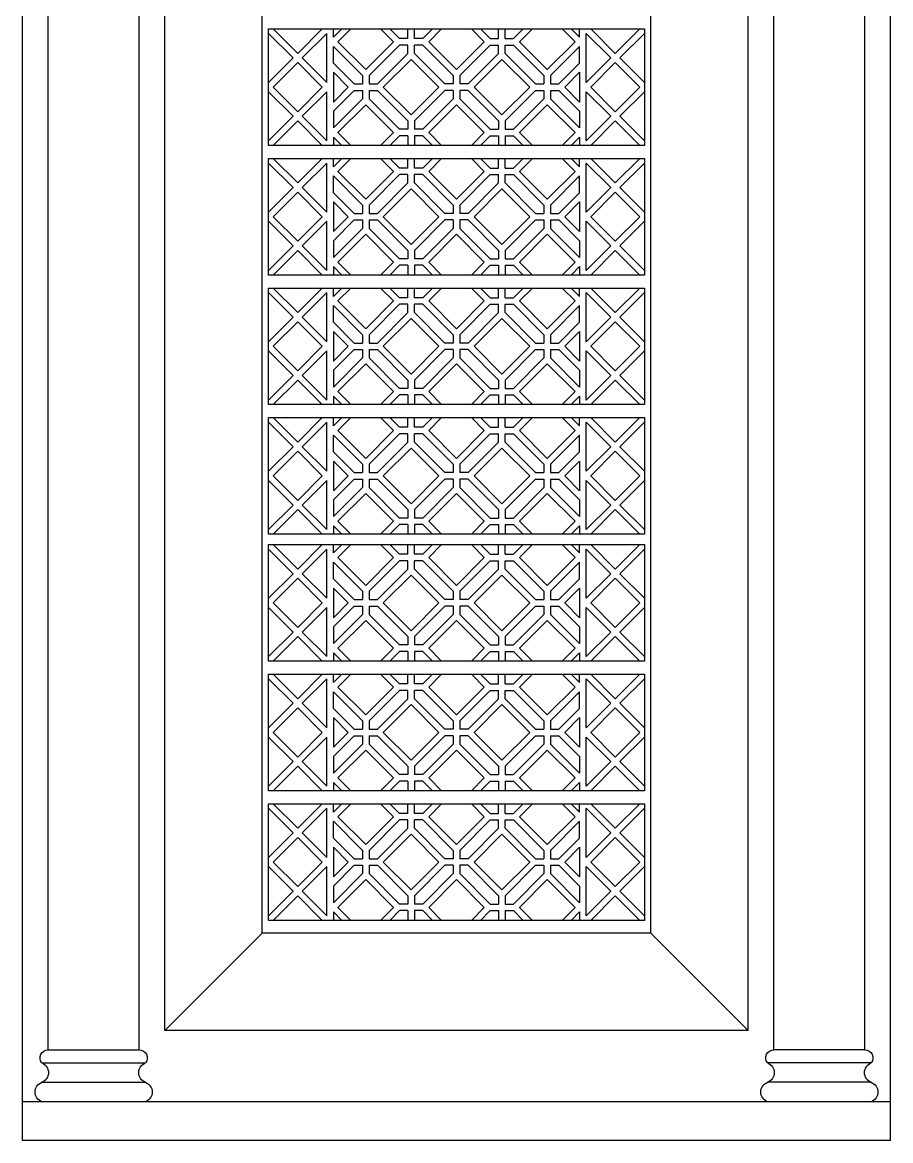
# Model space of a CAD drawing. Header units: metres. Extents: x 1755 to 3295, y 663 to 4048.
# Drawn here: x 1855 to 3195, y 663 to 2389 of the extents above; entities that cross this region are included whole.
import ezdxf

# ---------------------------------------------------------------- set-up
doc = ezdxf.new("R2010")
doc.units = ezdxf.units.M
for name, color, linetype in [('3', 3, 'Continuous'), ('4', 4, 'Continuous'), ('7', 7, 'Continuous')]:
    doc.layers.add(name, color=color, linetype=linetype)

# ---------------------------------------------------------------- blocks, each defined once
blk = doc.blocks.new('窗-012')
at = {"layer": '3'}
for p, q in [((380, 1708.94), (417.93, 1671.01)), ((387.07, 1716.01), (425, 1678.08)), ((462.93, 1716.01), (425, 1678.08)), ((470, 1708.94), (432.07, 1671.01)), ((470, 1633.08), (470, 1708.94)), ((492.93, 1716.01), (480, 1703.08)), ((480, 1703.08), (480, 1716.01)), ((507.07, 1716.01), (487.07, 1696.01)), ((572.93, 1696.01), (552.93, 1716.01)), ((582.07, 1701.01), (567.07, 1716.01)), ((595, 1701.01), (595, 1716.01)), ((605, 1701.01), (605, 1716.01)), ((617.93, 1701.01), (632.93, 1716.01)), ((627.07, 1696.01), (647.07, 1716.01)), ((692.93, 1716.01), (712.93, 1696.01)), ((707.07, 1716.01), (722.07, 1701.01)), ((735, 1701.01), (735, 1716.01)), ((745, 1701.01), (745, 1716.01)), ((772.93, 1716.01), (757.93, 1701.01)), ((787.07, 1716.01), (767.07, 1696.01)), ((852.93, 1696.01), (832.93, 1716.01)), ((860, 1703.08), (847.07, 1716.01)), ((860, 1703.08), (860, 1716.01)), ((870, 1708.94), (907.93, 1671.01)), ((870, 1633.08), (870, 1708.94)), ((877.07, 1716.01), (915, 1678.08)), ((952.93, 1716.01), (915, 1678.08)), ((960, 1708.94), (922.07, 1671.01)), ((487.07, 1696.01), (530, 1653.08)), ((530, 1653.08), (572.93, 1696.01)), ((595, 1701.01), (582.07, 1701.01)), ((595, 1701.01), (582.07, 1701.01)), ((617.93, 1701.01), (605, 1701.01)), ((617.93, 1701.01), (605, 1701.01)), ((670, 1653.08), (627.07, 1696.01)), ((712.93, 1696.01), (670, 1653.08)), ((722.07, 1701.01), (735, 1701.01)), ((722.07, 1701.01), (735, 1701.01)), ((745, 1701.01), (757.93, 1701.01)), ((745, 1701.01), (757.93, 1701.01)), ((767.07, 1696.01), (810, 1653.08)), ((810, 1653.08), (852.93, 1696.01)), ((480, 1688.94), (525, 1643.94)), ((480, 1663.08), (480, 1688.94)), ((535, 1643.94), (582.07, 1691.01)), ((547.93, 1631.01), (595, 1678.08)), ((595, 1691.01), (582.07, 1691.01)), ((595, 1678.08), (595, 1691.01)), ((605, 1678.08), (605, 1691.01)), ((617.93, 1691.01), (605, 1691.01)), ((652.07, 1631.01), (605, 1678.08)), ((665, 1643.94), (617.93, 1691.01)), ((722.07, 1691.01), (675, 1643.94)), ((735, 1678.08), (687.93, 1631.01)), ((722.07, 1691.01), (735, 1691.01)), ((735, 1678.08), (735, 1691.01)), ((745, 1678.08), (745, 1691.01)), ((745, 1691.01), (757.93, 1691.01)), ((745, 1678.08), (792.07, 1631.01)), ((757.93, 1691.01), (805, 1643.94)), ((815, 1643.94), (860, 1688.94)), ((860, 1663.08), (860, 1688.94)), ((417.93, 1671.01), (380, 1633.08)), ((425, 1663.94), (387.07, 1626.01)), ((425, 1663.94), (462.93, 1626.01)), ((432.07, 1671.01), (470, 1633.08)), ((480, 1663.08), (512.07, 1631.01)), ((557.07, 1626.01), (600, 1668.94)), ((642.93, 1626.01), (600, 1668.94)), ((740, 1668.94), (697.07, 1626.01)), ((740, 1668.94), (782.93, 1626.01)), ((860, 1663.08), (827.93, 1631.01)), ((907.93, 1671.01), (870, 1633.08)), ((915, 1663.94), (877.07, 1626.01)), ((915, 1663.94), (952.93, 1626.01)), ((922.07, 1671.01), (960, 1633.08)), ((480, 1648.94), (502.93, 1626.01)), ((480, 1648.94), (480, 1603.08)), ((525, 1643.94), (525, 1631.01)), ((535, 1643.94), (535, 1631.01)), ((665, 1643.94), (665, 1631.01)), ((675, 1643.94), (675, 1631.01)), ((805, 1643.94), (805, 1631.01)), ((815, 1643.94), (815, 1631.01)), ((860, 1648.94), (837.07, 1626.01)), ((860, 1648.94), (860, 1603.08)), ((425, 1588.08), (387.07, 1626.01)), ((425, 1588.08), (462.93, 1626.01)), ((480, 1603.08), (502.93, 1626.01)), ((525, 1631.01), (512.07, 1631.01)), ((547.93, 1631.01), (535, 1631.01)), ((557.07, 1626.01), (600, 1583.08)), ((642.93, 1626.01), (600, 1583.08)), ((652.07, 1631.01), (665, 1631.01)), ((675, 1631.01), (687.93, 1631.01)), ((740, 1583.08), (697.07, 1626.01)), ((740, 1583.08), (782.93, 1626.01)), ((805, 1631.01), (792.07, 1631.01)), ((827.93, 1631.01), (815, 1631.01)), ((860, 1603.08), (837.07, 1626.01)), ((915, 1588.08), (877.07, 1626.01)), ((915, 1588.08), (952.93, 1626.01)), ((417.93, 1581.01), (380, 1618.94)), ((432.07, 1581.01), (470, 1618.94)), ((470, 1543.08), (470, 1618.94)), ((480, 1588.94), (512.07, 1621.01)), ((480, 1563.08), (525, 1608.08)), ((525, 1621.01), (512.07, 1621.01)), ((525, 1621.01), (525, 1608.08)), ((535, 1621.01), (535, 1608.08)), ((547.93, 1621.01), (535, 1621.01)), ((535, 1608.08), (582.07, 1561.01)), ((547.93, 1621.01), (595, 1573.94)), ((652.07, 1621.01), (605, 1573.94)), ((665, 1608.08), (617.93, 1561.01)), ((652.07, 1621.01), (665, 1621.01)), ((652.07, 1621.01), (665, 1621.01)), ((665, 1621.01), (665, 1608.08)), ((675, 1621.01), (687.93, 1621.01)), ((675, 1621.01), (687.93, 1621.01)), ((675, 1621.01), (675, 1608.08)), ((722.07, 1561.01), (675, 1608.08)), ((735, 1573.94), (687.93, 1621.01)), ((745, 1573.94), (792.07, 1621.01)), ((757.93, 1561.01), (805, 1608.08)), ((805, 1621.01), (792.07, 1621.01)), ((805, 1621.01), (805, 1608.08)), ((815, 1621.01), (815, 1608.08)), ((827.93, 1621.01), (815, 1621.01)), ((815, 1608.08), (860, 1563.08)), ((860, 1588.94), (827.93, 1621.01)), ((907.93, 1581.01), (870, 1618.94)), ((870, 1543.08), (870, 1618.94)), ((922.07, 1581.01), (960, 1618.94)), ((480, 1588.94), (480, 1563.08)), ((487.07, 1556.01), (530, 1598.94)), ((530, 1598.94), (572.93, 1556.01)), ((670, 1598.94), (627.07, 1556.01)), ((712.93, 1556.01), (670, 1598.94)), ((767.07, 1556.01), (810, 1598.94)), ((810, 1598.94), (852.93, 1556.01)), ((860, 1588.94), (860, 1563.08)), ((380, 1543.08), (417.93, 1581.01)), ((387.07, 1536.01), (425, 1573.94)), ((462.93, 1536.01), (425, 1573.94)), ((470, 1543.08), (432.07, 1581.01)), ((595, 1573.94), (595, 1561.01)), ((605, 1573.94), (605, 1561.01)), ((735, 1573.94), (735, 1561.01)), ((745, 1573.94), (745, 1561.01)), ((870, 1543.08), (907.93, 1581.01)), ((877.07, 1536.01), (915, 1573.94)), ((952.93, 1536.01), (915, 1573.94)), ((960, 1543.08), (922.07, 1581.01)), ((507.07, 1536.01), (487.07, 1556.01)), ((572.93, 1556.01), (552.93, 1536.01)), ((595, 1561.01), (582.07, 1561.01)), ((617.93, 1561.01), (605, 1561.01)), ((627.07, 1556.01), (647.07, 1536.01)), ((692.93, 1536.01), (712.93, 1556.01)), ((722.07, 1561.01), (735, 1561.01)), ((745, 1561.01), (757.93, 1561.01)), ((787.07, 1536.01), (767.07, 1556.01)), ((852.93, 1556.01), (832.93, 1536.01)), ((492.93, 1536.01), (480, 1548.94)), ((480, 1548.94), (480, 1536.01)), ((582.07, 1551.01), (567.07, 1536.01)), ((595, 1551.01), (582.07, 1551.01)), ((595, 1551.01), (595, 1536.01)), ((605, 1551.01), (605, 1536.01)), ((617.93, 1551.01), (605, 1551.01)), ((617.93, 1551.01), (632.93, 1536.01)), ((707.07, 1536.01), (722.07, 1551.01)), ((722.07, 1551.01), (735, 1551.01)), ((735, 1551.01), (735, 1536.01)), ((745, 1551.01), (757.93, 1551.01)), ((745, 1551.01), (745, 1536.01)), ((772.93, 1536.01), (757.93, 1551.01)), ((860, 1548.94), (847.07, 1536.01)), ((860, 1548.94), (860, 1536.01)), ((380, 1508.94), (417.93, 1471.01)), ((387.07, 1516.01), (425, 1478.08)), ((462.93, 1516.01), (425, 1478.08)), ((470, 1508.94), (432.07, 1471.01)), ((470, 1433.08), (470, 1508.94)), ((492.93, 1516.01), (480, 1503.08)), ((480, 1503.08), (480, 1516.01)), ((507.07, 1516.01), (487.07, 1496.01)), ((572.93, 1496.01), (552.93, 1516.01)), ((582.07, 1501.01), (567.07, 1516.01)), ((595, 1501.01), (595, 1516.01)), ((605, 1501.01), (605, 1516.01)), ((617.93, 1501.01), (632.93, 1516.01)), ((627.07, 1496.01), (647.07, 1516.01)), ((692.93, 1516.01), (712.93, 1496.01)), ((707.07, 1516.01), (722.07, 1501.01)), ((735, 1501.01), (735, 1516.01)), ((745, 1501.01), (745, 1516.01)), ((772.93, 1516.01), (757.93, 1501.01)), ((787.07, 1516.01), (767.07, 1496.01)), ((852.93, 1496.01), (832.93, 1516.01)), ((860, 1503.08), (847.07, 1516.01)), ((860, 1503.08), (860, 1516.01)), ((870, 1508.94), (907.93, 1471.01)), ((870, 1433.08), (870, 1508.94)), ((877.07, 1516.01), (915, 1478.08)), ((952.93, 1516.01), (915, 1478.08)), ((960, 1508.94), (922.07, 1471.01)), ((480, 1488.94), (525, 1443.94)), ((480, 1463.08), (480, 1488.94)), ((487.07, 1496.01), (530, 1453.08)), ((530, 1453.08), (572.93, 1496.01)), ((535, 1443.94), (582.07, 1491.01)), ((595, 1501.01), (582.07, 1501.01)), ((595, 1501.01), (582.07, 1501.01)), ((595, 1491.01), (582.07, 1491.01)), ((595, 1478.08), (595, 1491.01)), ((617.93, 1501.01), (605, 1501.01)), ((617.93, 1501.01), (605, 1501.01)), ((605, 1478.08), (605, 1491.01)), ((617.93, 1491.01), (605, 1491.01)), ((665, 1443.94), (617.93, 1491.01)), ((670, 1453.08), (627.07, 1496.01)), ((712.93, 1496.01), (670, 1453.08)), ((722.07, 1491.01), (675, 1443.94)), ((722.07, 1501.01), (735, 1501.01)), ((722.07, 1501.01), (735, 1501.01)), ((722.07, 1491.01), (735, 1491.01)), ((735, 1478.08), (735, 1491.01)), ((745, 1501.01), (757.93, 1501.01)), ((745, 1501.01), (757.93, 1501.01)), ((745, 1478.08), (745, 1491.01)), ((745, 1491.01), (757.93, 1491.01)), ((757.93, 1491.01), (805, 1443.94)), ((767.07, 1496.01), (810, 1453.08)), ((810, 1453.08), (852.93, 1496.01)), ((815, 1443.94), (860, 1488.94)), ((860, 1463.08), (860, 1488.94)), ((417.93, 1471.01), (380, 1433.08)), ((432.07, 1471.01), (470, 1433.08)), ((547.93, 1431.01), (595, 1478.08)), ((557.07, 1426.01), (600, 1468.94)), ((642.93, 1426.01), (600, 1468.94)), ((652.07, 1431.01), (605, 1478.08)), ((735, 1478.08), (687.93, 1431.01)), ((740, 1468.94), (697.07, 1426.01)), ((740, 1468.94), (782.93, 1426.01)), ((745, 1478.08), (792.07, 1431.01)), ((907.93, 1471.01), (870, 1433.08)), ((922.07, 1471.01), (960, 1433.08)), ((425, 1463.94), (387.07, 1426.01)), ((425, 1463.94), (462.93, 1426.01)), ((480, 1463.08), (512.07, 1431.01)), ((860, 1463.08), (827.93, 1431.01)), ((915, 1463.94), (877.07, 1426.01)), ((915, 1463.94), (952.93, 1426.01)), ((480, 1448.94), (480, 1403.08)), ((480, 1448.94), (502.93, 1426.01)), ((525, 1443.94), (525, 1431.01)), ((535, 1443.94), (535, 1431.01)), ((665, 1443.94), (665, 1431.01)), ((675, 1443.94), (675, 1431.01)), ((805, 1443.94), (805, 1431.01)), ((815, 1443.94), (815, 1431.01)), ((860, 1448.94), (837.07, 1426.01)), ((860, 1448.94), (860, 1403.08)), ((417.93, 1381.01), (380, 1418.94)), ((425, 1388.08), (387.07, 1426.01)), ((425, 1388.08), (462.93, 1426.01)), ((432.07, 1381.01), (470, 1418.94)), ((470, 1343.08), (470, 1418.94)), ((480, 1403.08), (502.93, 1426.01)), ((480, 1388.94), (512.07, 1421.01)), ((525, 1431.01), (512.07, 1431.01)), ((525, 1421.01), (512.07, 1421.01)), ((525, 1421.01), (525, 1408.08)), ((547.93, 1431.01), (535, 1431.01)), ((535, 1421.01), (535, 1408.08)), ((547.93, 1421.01), (535, 1421.01)), ((547.93, 1421.01), (595, 1373.94)), ((557.07, 1426.01), (600, 1383.08)), ((642.93, 1426.01), (600, 1383.08)), ((652.07, 1421.01), (605, 1373.94)), ((652.07, 1431.01), (665, 1431.01)), ((652.07, 1421.01), (665, 1421.01)), ((652.07, 1421.01), (665, 1421.01)), ((665, 1421.01), (665, 1408.08)), ((675, 1431.01), (687.93, 1431.01)), ((675, 1421.01), (675, 1408.08)), ((675, 1421.01), (687.93, 1421.01)), ((675, 1421.01), (687.93, 1421.01)), ((735, 1373.94), (687.93, 1421.01)), ((740, 1383.08), (697.07, 1426.01)), ((740, 1383.08), (782.93, 1426.01)), ((745, 1373.94), (792.07, 1421.01)), ((805, 1431.01), (792.07, 1431.01)), ((805, 1421.01), (792.07, 1421.01)), ((805, 1421.01), (805, 1408.08)), ((827.93, 1431.01), (815, 1431.01)), ((815, 1421.01), (815, 1408.08)), ((827.93, 1421.01), (815, 1421.01)), ((860, 1388.94), (827.93, 1421.01)), ((860, 1403.08), (837.07, 1426.01)), ((907.93, 1381.01), (870, 1418.94)), ((870, 1343.08), (870, 1418.94)), ((915, 1388.08), (877.07, 1426.01)), ((915, 1388.08), (952.93, 1426.01)), ((922.07, 1381.01), (960, 1418.94)), ((480, 1363.08), (525, 1408.08)), ((487.07, 1356.01), (530, 1398.94)), ((530, 1398.94), (572.93, 1356.01)), ((535, 1408.08), (582.07, 1361.01)), ((665, 1408.08), (617.93, 1361.01)), ((670, 1398.94), (627.07, 1356.01)), ((712.93, 1356.01), (670, 1398.94)), ((722.07, 1361.01), (675, 1408.08)), ((757.93, 1361.01), (805, 1408.08)), ((767.07, 1356.01), (810, 1398.94)), ((810, 1398.94), (852.93, 1356.01)), ((815, 1408.08), (860, 1363.08)), ((380, 1343.08), (417.93, 1381.01)), ((470, 1343.08), (432.07, 1381.01)), ((480, 1388.94), (480, 1363.08)), ((860, 1388.94), (860, 1363.08)), ((870, 1343.08), (907.93, 1381.01)), ((960, 1343.08), (922.07, 1381.01)), ((387.07, 1336.01), (425, 1373.94)), ((462.93, 1336.01), (425, 1373.94)), ((595, 1373.94), (595, 1361.01)), ((605, 1373.94), (605, 1361.01)), ((735, 1373.94), (735, 1361.01)), ((745, 1373.94), (745, 1361.01)), ((877.07, 1336.01), (915, 1373.94)), ((952.93, 1336.01), (915, 1373.94)), ((492.93, 1336.01), (480, 1348.94)), ((480, 1348.94), (480, 1336.01)), ((507.07, 1336.01), (487.07, 1356.01)), ((572.93, 1356.01), (552.93, 1336.01)), ((582.07, 1351.01), (567.07, 1336.01)), ((595, 1361.01), (582.07, 1361.01)), ((595, 1351.01), (582.07, 1351.01)), ((595, 1351.01), (595, 1336.01)), ((617.93, 1361.01), (605, 1361.01)), ((605, 1351.01), (605, 1336.01)), ((617.93, 1351.01), (605, 1351.01)), ((617.93, 1351.01), (632.93, 1336.01)), ((627.07, 1356.01), (647.07, 1336.01)), ((692.93, 1336.01), (712.93, 1356.01)), ((707.07, 1336.01), (722.07, 1351.01)), ((722.07, 1361.01), (735, 1361.01)), ((722.07, 1351.01), (735, 1351.01)), ((735, 1351.01), (735, 1336.01)), ((745, 1361.01), (757.93, 1361.01)), ((745, 1351.01), (757.93, 1351.01)), ((745, 1351.01), (745, 1336.01)), ((772.93, 1336.01), (757.93, 1351.01)), ((787.07, 1336.01), (767.07, 1356.01)), ((852.93, 1356.01), (832.93, 1336.01)), ((860, 1348.94), (847.07, 1336.01)), ((860, 1348.94), (860, 1336.01)), ((387.07, 1316.01), (425, 1278.08)), ((462.93, 1316.01), (425, 1278.08)), ((492.93, 1316.01), (480, 1303.08)), ((480, 1303.08), (480, 1316.01)), ((507.07, 1316.01), (487.07, 1296.01)), ((572.93, 1296.01), (552.93, 1316.01)), ((582.07, 1301.01), (567.07, 1316.01)), ((595, 1301.01), (595, 1316.01)), ((605, 1301.01), (605, 1316.01)), ((617.93, 1301.01), (632.93, 1316.01)), ((627.07, 1296.01), (647.07, 1316.01)), ((692.93, 1316.01), (712.93, 1296.01)), ((707.07, 1316.01), (722.07, 1301.01)), ((735, 1301.01), (735, 1316.01)), ((745, 1301.01), (745, 1316.01)), ((772.93, 1316.01), (757.93, 1301.01)), ((787.07, 1316.01), (767.07, 1296.01)), ((852.93, 1296.01), (832.93, 1316.01)), ((860, 1303.08), (847.07, 1316.01)), ((860, 1303.08), (860, 1316.01)), ((877.07, 1316.01), (915, 1278.08)), ((952.93, 1316.01), (915, 1278.08)), ((380, 1308.94), (417.93, 1271.01)), ((470, 1308.94), (432.07, 1271.01)), ((470, 1233.08), (470, 1308.94)), ((487.07, 1296.01), (530, 1253.08)), ((530, 1253.08), (572.93, 1296.01)), ((595, 1301.01), (582.07, 1301.01)), ((595, 1301.01), (582.07, 1301.01)), ((617.93, 1301.01), (605, 1301.01)), ((617.93, 1301.01), (605, 1301.01)), ((670, 1253.08), (627.07, 1296.01)), ((712.93, 1296.01), (670, 1253.08)), ((722.07, 1301.01), (735, 1301.01)), ((722.07, 1301.01), (735, 1301.01)), ((745, 1301.01), (757.93, 1301.01)), ((745, 1301.01), (757.93, 1301.01)), ((767.07, 1296.01), (810, 1253.08)), ((810, 1253.08), (852.93, 1296.01)), ((870, 1233.08), (870, 1308.94)), ((870, 1308.94), (907.93, 1271.01)), ((960, 1308.94), (922.07, 1271.01)), ((480, 1288.94), (525, 1243.94)), ((480, 1263.08), (480, 1288.94)), ((535, 1243.94), (582.07, 1291.01)), ((547.93, 1231.01), (595, 1278.08)), ((595, 1291.01), (582.07, 1291.01)), ((595, 1278.08), (595, 1291.01)), ((605, 1278.08), (605, 1291.01)), ((617.93, 1291.01), (605, 1291.01)), ((652.07, 1231.01), (605, 1278.08)), ((665, 1243.94), (617.93, 1291.01)), ((722.07, 1291.01), (675, 1243.94)), ((735, 1278.08), (687.93, 1231.01)), ((722.07, 1291.01), (735, 1291.01)), ((735, 1278.08), (735, 1291.01)), ((745, 1278.08), (745, 1291.01)), ((745, 1291.01), (757.93, 1291.01)), ((745, 1278.08), (792.07, 1231.01)), ((757.93, 1291.01), (805, 1243.94)), ((815, 1243.94), (860, 1288.94)), ((860, 1263.08), (860, 1288.94)), ((417.93, 1271.01), (380, 1233.08)), ((425, 1263.94), (387.07, 1226.01)), ((425, 1263.94), (462.93, 1226.01)), ((432.07, 1271.01), (470, 1233.08)), ((480, 1263.08), (512.07, 1231.01)), ((557.07, 1226.01), (600, 1268.94)), ((642.93, 1226.01), (600, 1268.94)), ((740, 1268.94), (697.07, 1226.01)), ((740, 1268.94), (782.93, 1226.01)), ((860, 1263.08), (827.93, 1231.01)), ((907.93, 1271.01), (870, 1233.08)), ((915, 1263.94), (877.07, 1226.01)), ((915, 1263.94), (952.93, 1226.01)), ((922.07, 1271.01), (960, 1233.08)), ((480, 1248.94), (502.93, 1226.01)), ((480, 1248.94), (480, 1203.08)), ((525, 1243.94), (525, 1231.01)), ((535, 1243.94), (535, 1231.01)), ((665, 1243.94), (665, 1231.01)), ((675, 1243.94), (675, 1231.01)), ((805, 1243.94), (805, 1231.01)), ((815, 1243.94), (815, 1231.01)), ((860, 1248.94), (837.07, 1226.01)), ((860, 1248.94), (860, 1203.08)), ((425, 1188.08), (387.07, 1226.01)), ((425, 1188.08), (462.93, 1226.01)), ((480, 1203.08), (502.93, 1226.01)), ((525, 1231.01), (512.07, 1231.01)), ((547.93, 1231.01), (535, 1231.01)), ((557.07, 1226.01), (600, 1183.08)), ((642.93, 1226.01), (600, 1183.08)), ((652.07, 1231.01), (665, 1231.01)), ((675, 1231.01), (687.93, 1231.01)), ((740, 1183.08), (697.07, 1226.01)), ((740, 1183.08), (782.93, 1226.01)), ((805, 1231.01), (792.07, 1231.01)), ((827.93, 1231.01), (815, 1231.01)), ((860, 1203.08), (837.07, 1226.01)), ((915, 1188.08), (877.07, 1226.01)), ((915, 1188.08), (952.93, 1226.01)), ((417.93, 1181.01), (380, 1218.94)), ((432.07, 1181.01), (470, 1218.94)), ((470, 1143.08), (470, 1218.94)), ((480, 1188.94), (512.07, 1221.01)), ((525, 1221.01), (512.07, 1221.01)), ((525, 1221.01), (525, 1208.08)), ((535, 1221.01), (535, 1208.08)), ((547.93, 1221.01), (535, 1221.01)), ((547.93, 1221.01), (595, 1173.94)), ((652.07, 1221.01), (605, 1173.94)), ((652.07, 1221.01), (665, 1221.01)), ((652.07, 1221.01), (665, 1221.01)), ((665, 1221.01), (665, 1208.08)), ((675, 1221.01), (687.93, 1221.01)), ((675, 1221.01), (687.93, 1221.01)), ((675, 1221.01), (675, 1208.08)), ((735, 1173.94), (687.93, 1221.01)), ((745, 1173.94), (792.07, 1221.01)), ((805, 1221.01), (792.07, 1221.01)), ((805, 1221.01), (805, 1208.08)), ((815, 1221.01), (815, 1208.08)), ((827.93, 1221.01), (815, 1221.01)), ((860, 1188.94), (827.93, 1221.01)), ((907.93, 1181.01), (870, 1218.94)), ((870, 1143.08), (870, 1218.94)), ((922.07, 1181.01), (960, 1218.94)), ((480, 1163.08), (525, 1208.08)), ((487.07, 1156.01), (530, 1198.94)), ((530, 1198.94), (572.93, 1156.01)), ((535, 1208.08), (582.07, 1161.01)), ((665, 1208.08), (617.93, 1161.01)), ((670, 1198.94), (627.07, 1156.01)), ((712.93, 1156.01), (670, 1198.94)), ((722.07, 1161.01), (675, 1208.08)), ((757.93, 1161.01), (805, 1208.08)), ((767.07, 1156.01), (810, 1198.94)), ((810, 1198.94), (852.93, 1156.01)), ((815, 1208.08), (860, 1163.08)), ((380, 1143.08), (417.93, 1181.01)), ((387.07, 1136.01), (425, 1173.94)), ((462.93, 1136.01), (425, 1173.94)), ((470, 1143.08), (432.07, 1181.01)), ((480, 1188.94), (480, 1163.08)), ((595, 1173.94), (595, 1161.01)), ((605, 1173.94), (605, 1161.01)), ((735, 1173.94), (735, 1161.01)), ((745, 1173.94), (745, 1161.01)), ((860, 1188.94), (860, 1163.08)), ((870, 1143.08), (907.93, 1181.01)), ((877.07, 1136.01), (915, 1173.94)), ((952.93, 1136.01), (915, 1173.94)), ((960, 1143.08), (922.07, 1181.01)), ((595, 1161.01), (582.07, 1161.01)), ((617.93, 1161.01), (605, 1161.01)), ((722.07, 1161.01), (735, 1161.01)), ((745, 1161.01), (757.93, 1161.01)), ((492.93, 1136.01), (480, 1148.94)), ((480, 1148.94), (480, 1136.01)), ((507.07, 1136.01), (487.07, 1156.01)), ((572.93, 1156.01), (552.93, 1136.01)), ((582.07, 1151.01), (567.07, 1136.01)), ((595, 1151.01), (582.07, 1151.01)), ((595, 1151.01), (595, 1136.01)), ((605, 1151.01), (605, 1136.01)), ((617.93, 1151.01), (605, 1151.01)), ((617.93, 1151.01), (632.93, 1136.01)), ((627.07, 1156.01), (647.07, 1136.01)), ((692.93, 1136.01), (712.93, 1156.01)), ((707.07, 1136.01), (722.07, 1151.01)), ((722.07, 1151.01), (735, 1151.01)), ((735, 1151.01), (735, 1136.01)), ((745, 1151.01), (757.93, 1151.01)), ((745, 1151.01), (745, 1136.01)), ((772.93, 1136.01), (757.93, 1151.01)), ((787.07, 1136.01), (767.07, 1156.01)), ((852.93, 1156.01), (832.93, 1136.01)), ((860, 1148.94), (847.07, 1136.01)), ((860, 1148.94), (860, 1136.01)), ((380, 1108.94), (417.93, 1071.01)), ((387.07, 1116.01), (425, 1078.08)), ((462.93, 1116.01), (425, 1078.08)), ((470, 1108.94), (432.07, 1071.01)), ((470, 1033.08), (470, 1108.94)), ((492.93, 1116.01), (480, 1103.08)), ((480, 1103.08), (480, 1116.01)), ((507.07, 1116.01), (487.07, 1096.01)), ((572.93, 1096.01), (552.93, 1116.01)), ((582.07, 1101.01), (567.07, 1116.01)), ((595, 1101.01), (595, 1116.01)), ((605, 1101.01), (605, 1116.01)), ((617.93, 1101.01), (632.93, 1116.01)), ((627.07, 1096.01), (647.07, 1116.01)), ((692.93, 1116.01), (712.93, 1096.01)), ((707.07, 1116.01), (722.07, 1101.01)), ((735, 1101.01), (735, 1116.01)), ((745, 1101.01), (745, 1116.01)), ((772.93, 1116.01), (757.93, 1101.01)), ((787.07, 1116.01), (767.07, 1096.01)), ((852.93, 1096.01), (832.93, 1116.01)), ((860, 1103.08), (847.07, 1116.01)), ((860, 1103.08), (860, 1116.01)), ((870, 1108.94), (907.93, 1071.01)), ((870, 1033.08), (870, 1108.94)), ((877.07, 1116.01), (915, 1078.08)), ((952.93, 1116.01), (915, 1078.08)), ((960, 1108.94), (922.07, 1071.01)), ((480, 1088.94), (525, 1043.94)), ((480, 1063.08), (480, 1088.94)), ((487.07, 1096.01), (530, 1053.08)), ((530, 1053.08), (572.93, 1096.01)), ((535, 1043.94), (582.07, 1091.01)), ((595, 1101.01), (582.07, 1101.01)), ((595, 1101.01), (582.07, 1101.01)), ((595, 1091.01), (582.07, 1091.01)), ((595, 1078.08), (595, 1091.01)), ((617.93, 1101.01), (605, 1101.01)), ((617.93, 1101.01), (605, 1101.01)), ((605, 1078.08), (605, 1091.01)), ((617.93, 1091.01), (605, 1091.01)), ((665, 1043.94), (617.93, 1091.01)), ((670, 1053.08), (627.07, 1096.01)), ((712.93, 1096.01), (670, 1053.08)), ((722.07, 1091.01), (675, 1043.94)), ((722.07, 1101.01), (735, 1101.01)), ((722.07, 1101.01), (735, 1101.01)), ((722.07, 1091.01), (735, 1091.01)), ((735, 1078.08), (735, 1091.01)), ((745, 1101.01), (757.93, 1101.01)), ((745, 1101.01), (757.93, 1101.01)), ((745, 1078.08), (745, 1091.01)), ((745, 1091.01), (757.93, 1091.01)), ((757.93, 1091.01), (805, 1043.94)), ((767.07, 1096.01), (810, 1053.08)), ((810, 1053.08), (852.93, 1096.01)), ((815, 1043.94), (860, 1088.94)), ((860, 1063.08), (860, 1088.94)), ((417.93, 1071.01), (380, 1033.08)), ((432.07, 1071.01), (470, 1033.08)), ((547.93, 1031.01), (595, 1078.08)), ((652.07, 1031.01), (605, 1078.08)), ((735, 1078.08), (687.93, 1031.01)), ((745, 1078.08), (792.07, 1031.01)), ((907.93, 1071.01), (870, 1033.08)), ((922.07, 1071.01), (960, 1033.08)), ((425, 1063.94), (387.07, 1026.01)), ((425, 1063.94), (462.93, 1026.01)), ((480, 1063.08), (512.07, 1031.01)), ((557.07, 1026.01), (600, 1068.94)), ((642.93, 1026.01), (600, 1068.94)), ((740, 1068.94), (697.07, 1026.01)), ((740, 1068.94), (782.93, 1026.01)), ((860, 1063.08), (827.93, 1031.01)), ((915, 1063.94), (877.07, 1026.01)), ((915, 1063.94), (952.93, 1026.01)), ((480, 1048.94), (502.93, 1026.01)), ((480, 1048.94), (480, 1003.08)), ((525, 1043.94), (525, 1031.01)), ((535, 1043.94), (535, 1031.01)), ((665, 1043.94), (665, 1031.01)), ((675, 1043.94), (675, 1031.01)), ((805, 1043.94), (805, 1031.01)), ((815, 1043.94), (815, 1031.01)), ((860, 1048.94), (837.07, 1026.01)), ((860, 1048.94), (860, 1003.08)), ((417.93, 981.01), (380, 1018.94)), ((425, 988.08), (387.07, 1026.01)), ((425, 988.08), (462.93, 1026.01)), ((432.07, 981.01), (470, 1018.94)), ((470, 943.08), (470, 1018.94)), ((480, 1003.08), (502.93, 1026.01)), ((480, 988.94), (512.07, 1021.01)), ((525, 1031.01), (512.07, 1031.01)), ((525, 1021.01), (512.07, 1021.01)), ((525, 1021.01), (525, 1008.08)), ((547.93, 1031.01), (535, 1031.01)), ((535, 1021.01), (535, 1008.08)), ((547.93, 1021.01), (535, 1021.01)), ((547.93, 1021.01), (595, 973.94)), ((557.07, 1026.01), (600, 983.08)), ((642.93, 1026.01), (600, 983.08)), ((652.07, 1021.01), (605, 973.94)), ((652.07, 1031.01), (665, 1031.01)), ((652.07, 1021.01), (665, 1021.01)), ((652.07, 1021.01), (665, 1021.01)), ((665, 1021.01), (665, 1008.08)), ((675, 1031.01), (687.93, 1031.01)), ((675, 1021.01), (687.93, 1021.01)), ((675, 1021.01), (687.93, 1021.01)), ((675, 1021.01), (675, 1008.08)), ((735, 973.94), (687.93, 1021.01)), ((740, 983.08), (697.07, 1026.01)), ((740, 983.08), (782.93, 1026.01)), ((745, 973.94), (792.07, 1021.01)), ((805, 1031.01), (792.07, 1031.01)), ((805, 1021.01), (792.07, 1021.01)), ((805, 1021.01), (805, 1008.08)), ((827.93, 1031.01), (815, 1031.01)), ((815, 1021.01), (815, 1008.08)), ((827.93, 1021.01), (815, 1021.01)), ((860, 988.94), (827.93, 1021.01)), ((860, 1003.08), (837.07, 1026.01)), ((907.93, 981.01), (870, 1018.94)), ((870, 943.08), (870, 1018.94)), ((915, 988.08), (877.07, 1026.01)), ((915, 988.08), (952.93, 1026.01)), ((922.07, 981.01), (960, 1018.94)), ((480, 963.08), (525, 1008.08)), ((535, 1008.08), (582.07, 961.01)), ((665, 1008.08), (617.93, 961.01)), ((722.07, 961.01), (675, 1008.08)), ((757.93, 961.01), (805, 1008.08)), ((815, 1008.08), (860, 963.08)), ((480, 988.94), (480, 963.08)), ((487.07, 956.01), (530, 998.94)), ((530, 998.94), (572.93, 956.01)), ((670, 998.94), (627.07, 956.01)), ((712.93, 956.01), (670, 998.94)), ((767.07, 956.01), (810, 998.94)), ((810, 998.94), (852.93, 956.01)), ((860, 988.94), (860, 963.08)), ((380, 943.08), (417.93, 981.01)), ((387.07, 936.01), (425, 973.94)), ((462.93, 936.01), (425, 973.94)), ((470, 943.08), (432.07, 981.01)), ((595, 973.94), (595, 961.01)), ((605, 973.94), (605, 961.01)), ((735, 973.94), (735, 961.01)), ((745, 973.94), (745, 961.01)), ((870, 943.08), (907.93, 981.01)), ((877.07, 936.01), (915, 973.94)), ((952.93, 936.01), (915, 973.94)), ((960, 943.08), (922.07, 981.01)), ((507.07, 936.01), (487.07, 956.01)), ((572.93, 956.01), (552.93, 936.01)), ((582.07, 951.01), (567.07, 936.01)), ((595, 961.01), (582.07, 961.01)), ((595, 951.01), (582.07, 951.01)), ((595, 951.01), (595, 936.01)), ((617.93, 961.01), (605, 961.01)), ((605, 951.01), (605, 936.01)), ((617.93, 951.01), (605, 951.01)), ((617.93, 951.01), (632.93, 936.01)), ((627.07, 956.01), (647.07, 936.01)), ((692.93, 936.01), (712.93, 956.01)), ((707.07, 936.01), (722.07, 951.01)), ((722.07, 961.01), (735, 961.01)), ((722.07, 951.01), (735, 951.01)), ((735, 951.01), (735, 936.01)), ((745, 961.01), (757.93, 961.01)), ((745, 951.01), (757.93, 951.01)), ((745, 951.01), (745, 936.01)), ((772.93, 936.01), (757.93, 951.01)), ((787.07, 936.01), (767.07, 956.01)), ((852.93, 956.01), (832.93, 936.01)), ((492.93, 936.01), (480, 948.94)), ((480, 948.94), (480, 936.01)), ((860, 948.94), (847.07, 936.01)), ((860, 948.94), (860, 936.01)), ((387.07, 920), (425, 882.07)), ((462.93, 920), (425, 882.07)), ((492.93, 920), (480, 907.07)), ((480, 907.07), (480, 920)), ((507.07, 920), (487.07, 900)), ((572.93, 900), (552.93, 920)), ((582.07, 905), (567.07, 920)), ((595, 905), (595, 920)), ((605, 905), (605, 920)), ((617.93, 905), (632.93, 920)), ((627.07, 900), (647.07, 920)), ((692.93, 920), (712.93, 900)), ((707.07, 920), (722.07, 905)), ((735, 905), (735, 920)), ((745, 905), (745, 920)), ((772.93, 920), (757.93, 905)), ((787.07, 920), (767.07, 900)), ((852.93, 900), (832.93, 920)), ((860, 907.07), (847.07, 920)), ((860, 907.07), (860, 920)), ((877.07, 920), (915, 882.07)), ((952.93, 920), (915, 882.07)), ((380, 912.93), (417.93, 875)), ((470, 912.93), (432.07, 875)), ((470, 837.07), (470, 912.93)), ((487.07, 900), (530, 857.07)), ((530, 857.07), (572.93, 900)), ((595, 905), (582.07, 905)), ((595, 905), (582.07, 905)), ((617.93, 905), (605, 905)), ((617.93, 905), (605, 905)), ((670, 857.07), (627.07, 900)), ((712.93, 900), (670, 857.07)), ((722.07, 905), (735, 905)), ((722.07, 905), (735, 905)), ((745, 905), (757.93, 905)), ((745, 905), (757.93, 905)), ((767.07, 900), (810, 857.07)), ((810, 857.07), (852.93, 900)), ((870, 837.07), (870, 912.93)), ((870, 912.93), (907.93, 875)), ((960, 912.93), (922.07, 875)), ((480, 892.93), (525, 847.93)), ((480, 867.07), (480, 892.93)), ((535, 847.93), (582.07, 895)), ((547.93, 835), (595, 882.07)), ((595, 895), (582.07, 895)), ((595, 882.07), (595, 895)), ((605, 882.07), (605, 895)), ((617.93, 895), (605, 895)), ((652.07, 835), (605, 882.07)), ((665, 847.93), (617.93, 895)), ((722.07, 895), (675, 847.93)), ((735, 882.07), (687.93, 835)), ((722.07, 895), (735, 895)), ((735, 882.07), (735, 895)), ((745, 882.07), (745, 895)), ((745, 895), (757.93, 895)), ((745, 882.07), (792.07, 835)), ((757.93, 895), (805, 847.93)), ((815, 847.93), (860, 892.93)), ((860, 867.07), (860, 892.93)), ((417.93, 875), (380, 837.07)), ((425, 867.93), (387.07, 830)), ((425, 867.93), (462.93, 830)), ((432.07, 875), (470, 837.07)), ((480, 867.07), (512.07, 835)), ((557.07, 830), (600, 872.93)), ((642.93, 830), (600, 872.93)), ((740, 872.93), (697.07, 830)), ((740, 872.93), (782.93, 830)), ((860, 867.07), (827.93, 835)), ((907.93, 875), (870, 837.07)), ((915, 867.93), (877.07, 830)), ((915, 867.93), (952.93, 830)), ((922.07, 875), (960, 837.07)), ((480, 852.93), (502.93, 830)), ((480, 852.93), (480, 807.07)), ((525, 847.93), (525, 835)), ((535, 847.93), (535, 835)), ((665, 847.93), (665, 835)), ((675, 847.93), (675, 835)), ((805, 847.93), (805, 835)), ((815, 847.93), (815, 835)), ((860, 852.93), (837.07, 830)), ((860, 852.93), (860, 807.07)), ((425, 792.07), (387.07, 830)), ((425, 792.07), (462.93, 830)), ((480, 807.07), (502.93, 830)), ((525, 835), (512.07, 835)), ((547.93, 835), (535, 835)), ((557.07, 830), (600, 787.07)), ((642.93, 830), (600, 787.07)), ((652.07, 835), (665, 835)), ((675, 835), (687.93, 835)), ((740, 787.07), (697.07, 830)), ((740, 787.07), (782.93, 830)), ((805, 835), (792.07, 835)), ((827.93, 835), (815, 835)), ((860, 807.07), (837.07, 830)), ((915, 792.07), (877.07, 830)), ((915, 792.07), (952.93, 830)), ((417.93, 785), (380, 822.93)), ((432.07, 785), (470, 822.93)), ((470, 747.07), (470, 822.93)), ((480, 792.93), (512.07, 825)), ((480, 767.07), (525, 812.07)), ((525, 825), (512.07, 825)), ((525, 825), (525, 812.07)), ((535, 825), (535, 812.07)), ((547.93, 825), (535, 825)), ((535, 812.07), (582.07, 765)), ((547.93, 825), (595, 777.93)), ((652.07, 825), (605, 777.93)), ((665, 812.07), (617.93, 765)), ((652.07, 825), (665, 825)), ((652.07, 825), (665, 825)), ((665, 825), (665, 812.07)), ((675, 825), (687.93, 825)), ((675, 825), (687.93, 825)), ((675, 825), (675, 812.07)), ((722.07, 765), (675, 812.07)), ((735, 777.93), (687.93, 825)), ((745, 777.93), (792.07, 825)), ((757.93, 765), (805, 812.07)), ((805, 825), (792.07, 825)), ((805, 825), (805, 812.07)), ((815, 825), (815, 812.07)), ((827.93, 825), (815, 825)), ((815, 812.07), (860, 767.07)), ((860, 792.93), (827.93, 825)), ((907.93, 785), (870, 822.93)), ((870, 747.07), (870, 822.93)), ((922.07, 785), (960, 822.93)), ((487.07, 760), (530, 802.93)), ((530, 802.93), (572.93, 760)), ((670, 802.93), (627.07, 760)), ((712.93, 760), (670, 802.93)), ((767.07, 760), (810, 802.93)), ((810, 802.93), (852.93, 760)), ((380, 747.07), (417.93, 785)), ((387.07, 740), (425, 777.93)), ((462.93, 740), (425, 777.93)), ((470, 747.07), (432.07, 785)), ((480, 792.93), (480, 767.07)), ((595, 777.93), (595, 765)), ((605, 777.93), (605, 765)), ((735, 777.93), (735, 765)), ((745, 777.93), (745, 765)), ((860, 792.93), (860, 767.07)), ((870, 747.07), (907.93, 785)), ((877.07, 740), (915, 777.93)), ((952.93, 740), (915, 777.93)), ((960, 747.07), (922.07, 785)), ((507.07, 740), (487.07, 760)), ((572.93, 760), (552.93, 740)), ((595, 765), (582.07, 765)), ((617.93, 765), (605, 765)), ((627.07, 760), (647.07, 740)), ((692.93, 740), (712.93, 760)), ((722.07, 765), (735, 765)), ((745, 765), (757.93, 765)), ((787.07, 740), (767.07, 760)), ((852.93, 760), (832.93, 740)), ((492.93, 740), (480, 752.93)), ((480, 752.93), (480, 740)), ((582.07, 755), (567.07, 740)), ((595, 755), (582.07, 755)), ((595, 755), (595, 740)), ((605, 755), (605, 740)), ((617.93, 755), (605, 755)), ((617.93, 755), (632.93, 740)), ((707.07, 740), (722.07, 755)), ((722.07, 755), (735, 755)), ((735, 755), (735, 740)), ((745, 755), (757.93, 755)), ((745, 755), (745, 740)), ((772.93, 740), (757.93, 755)), ((860, 752.93), (847.07, 740)), ((860, 752.93), (860, 740)), ((380, 712.93), (417.93, 675)), ((387.07, 720), (425, 682.07)), ((462.93, 720), (425, 682.07)), ((470, 712.93), (432.07, 675)), ((492.93, 720), (480, 707.07)), ((480, 707.07), (480, 720)), ((507.07, 720), (487.07, 700)), ((572.93, 700), (552.93, 720)), ((582.07, 705), (567.07, 720)), ((595, 705), (595, 720)), ((605, 705), (605, 720)), ((617.93, 705), (632.93, 720)), ((627.07, 700), (647.07, 720)), ((692.93, 720), (712.93, 700)), ((707.07, 720), (722.07, 705)), ((735, 705), (735, 720)), ((745, 705), (745, 720)), ((772.93, 720), (757.93, 705)), ((787.07, 720), (767.07, 700)), ((852.93, 700), (832.93, 720)), ((860, 707.07), (847.07, 720)), ((860, 707.07), (860, 720)), ((870, 712.93), (907.93, 675)), ((877.07, 720), (915, 682.07)), ((952.93, 720), (915, 682.07)), ((960, 712.93), (922.07, 675)), ((480, 692.93), (525, 647.93)), ((480, 667.07), (480, 692.93)), ((487.07, 700), (530, 657.07)), ((530, 657.07), (572.93, 700)), ((535, 647.93), (582.07, 695)), ((595, 705), (582.07, 705)), ((595, 705), (582.07, 705)), ((595, 695), (582.07, 695)), ((595, 682.07), (595, 695)), ((617.93, 705), (605, 705)), ((617.93, 705), (605, 705)), ((605, 682.07), (605, 695)), ((617.93, 695), (605, 695)), ((665, 647.93), (617.93, 695)), ((670, 657.07), (627.07, 700)), ((712.93, 700), (670, 657.07)), ((722.07, 695), (675, 647.93)), ((722.07, 705), (735, 705)), ((722.07, 705), (735, 705)), ((722.07, 695), (735, 695)), ((735, 682.07), (735, 695)), ((745, 705), (757.93, 705)), ((745, 705), (757.93, 705)), ((745, 682.07), (745, 695)), ((745, 695), (757.93, 695)), ((757.93, 695), (805, 647.93)), ((767.07, 700), (810, 657.07)), ((810, 657.07), (852.93, 700)), ((815, 647.93), (860, 692.93)), ((860, 667.07), (860, 692.93)), ((417.93, 675), (380, 637.07)), ((432.07, 675), (470, 637.07)), ((547.93, 635), (595, 682.07)), ((652.07, 635), (605, 682.07)), ((735, 682.07), (687.93, 635)), ((745, 682.07), (792.07, 635)), ((907.93, 675), (870, 637.07)), ((922.07, 675), (960, 637.07)), ((425, 667.93), (387.07, 630)), ((425, 667.93), (462.93, 630)), ((480, 667.07), (512.07, 635)), ((557.07, 630), (600, 672.93)), ((642.93, 630), (600, 672.93)), ((740, 672.93), (697.07, 630)), ((740, 672.93), (782.93, 630)), ((860, 667.07), (827.93, 635)), ((915, 667.93), (877.07, 630)), ((915, 667.93), (952.93, 630)), ((480, 652.93), (502.93, 630)), ((480, 652.93), (480, 607.07)), ((525, 647.93), (525, 635)), ((535, 647.93), (535, 635)), ((665, 647.93), (665, 635)), ((675, 647.93), (675, 635)), ((805, 647.93), (805, 635)), ((815, 647.93), (815, 635)), ((860, 652.93), (837.07, 630)), ((860, 652.93), (860, 607.07)), ((417.93, 585), (380, 622.93)), ((425, 592.07), (387.07, 630)), ((425, 592.07), (462.93, 630)), ((432.07, 585), (470, 622.93)), ((470, 547.07), (470, 622.93)), ((480, 607.07), (502.93, 630)), ((480, 592.93), (512.07, 625)), ((525, 635), (512.07, 635)), ((525, 625), (512.07, 625)), ((525, 625), (525, 612.07)), ((547.93, 635), (535, 635)), ((535, 625), (535, 612.07)), ((547.93, 625), (535, 625)), ((547.93, 625), (595, 577.93)), ((557.07, 630), (600, 587.07)), ((642.93, 630), (600, 587.07)), ((652.07, 625), (605, 577.93)), ((652.07, 635), (665, 635)), ((652.07, 625), (665, 625)), ((652.07, 625), (665, 625)), ((665, 625), (665, 612.07)), ((675, 635), (687.93, 635)), ((675, 625), (687.93, 625)), ((675, 625), (687.93, 625)), ((675, 625), (675, 612.07)), ((735, 577.93), (687.93, 625)), ((740, 587.07), (697.07, 630)), ((740, 587.07), (782.93, 630)), ((745, 577.93), (792.07, 625)), ((805, 635), (792.07, 635)), ((805, 625), (792.07, 625)), ((805, 625), (805, 612.07)), ((827.93, 635), (815, 635)), ((815, 625), (815, 612.07)), ((827.93, 625), (815, 625)), ((860, 592.93), (827.93, 625)), ((860, 607.07), (837.07, 630)), ((907.93, 585), (870, 622.93)), ((870, 547.07), (870, 622.93)), ((915, 592.07), (877.07, 630)), ((915, 592.07), (952.93, 630)), ((922.07, 585), (960, 622.93)), ((480, 567.07), (525, 612.07)), ((535, 612.07), (582.07, 565)), ((665, 612.07), (617.93, 565)), ((722.07, 565), (675, 612.07)), ((757.93, 565), (805, 612.07)), ((815, 612.07), (860, 567.07)), ((480, 592.93), (480, 567.07)), ((487.07, 560), (530, 602.93)), ((530, 602.93), (572.93, 560)), ((670, 602.93), (627.07, 560)), ((712.93, 560), (670, 602.93)), ((767.07, 560), (810, 602.93)), ((810, 602.93), (852.93, 560)), ((860, 592.93), (860, 567.07)), ((380, 547.07), (417.93, 585)), ((387.07, 540), (425, 577.93)), ((462.93, 540), (425, 577.93)), ((470, 547.07), (432.07, 585)), ((595, 577.93), (595, 565)), ((605, 577.93), (605, 565)), ((735, 577.93), (735, 565)), ((745, 577.93), (745, 565)), ((870, 547.07), (907.93, 585)), ((877.07, 540), (915, 577.93)), ((952.93, 540), (915, 577.93)), ((960, 547.07), (922.07, 585)), ((492.93, 540), (480, 552.93)), ((480, 552.93), (480, 540)), ((507.07, 540), (487.07, 560)), ((572.93, 560), (552.93, 540)), ((582.07, 555), (567.07, 540)), ((595, 565), (582.07, 565)), ((595, 555), (582.07, 555)), ((595, 555), (595, 540)), ((617.93, 565), (605, 565)), ((605, 555), (605, 540)), ((617.93, 555), (605, 555)), ((617.93, 555), (632.93, 540)), ((627.07, 560), (647.07, 540)), ((692.93, 540), (712.93, 560)), ((707.07, 540), (722.07, 555)), ((722.07, 565), (735, 565)), ((722.07, 555), (735, 555)), ((735, 555), (735, 540)), ((745, 565), (757.93, 565)), ((745, 555), (757.93, 555)), ((745, 555), (745, 540)), ((772.93, 540), (757.93, 555)), ((787.07, 540), (767.07, 560)), ((852.93, 560), (832.93, 540)), ((860, 552.93), (847.07, 540)), ((860, 552.93), (860, 540)), ((387.07, 520), (425, 482.07)), ((462.93, 520), (425, 482.07)), ((492.93, 520), (480, 507.07)), ((480, 507.07), (480, 520)), ((507.07, 520), (487.07, 500)), ((572.93, 500), (552.93, 520)), ((582.07, 505), (567.07, 520)), ((595, 505), (595, 520)), ((605, 505), (605, 520)), ((617.93, 505), (632.93, 520)), ((627.07, 500), (647.07, 520)), ((692.93, 520), (712.93, 500)), ((707.07, 520), (722.07, 505)), ((735, 505), (735, 520)), ((745, 505), (745, 520)), ((772.93, 520), (757.93, 505)), ((787.07, 520), (767.07, 500)), ((852.93, 500), (832.93, 520)), ((860, 507.07), (847.07, 520)), ((860, 507.07), (860, 520)), ((877.07, 520), (915, 482.07)), ((952.93, 520), (915, 482.07)), ((380, 512.93), (417.93, 475)), ((470, 512.93), (432.07, 475)), ((470, 437.07), (470, 512.93)), ((595, 505), (582.07, 505)), ((595, 505), (582.07, 505)), ((617.93, 505), (605, 505)), ((617.93, 505), (605, 505)), ((722.07, 505), (735, 505)), ((722.07, 505), (735, 505)), ((745, 505), (757.93, 505)), ((745, 505), (757.93, 505)), ((870, 512.93), (907.93, 475)), ((870, 437.07), (870, 512.93)), ((960, 512.93), (922.07, 475)), ((480, 492.93), (525, 447.93)), ((480, 467.07), (480, 492.93)), ((487.07, 500), (530, 457.07)), ((530, 457.07), (572.93, 500)), ((535, 447.93), (582.07, 495)), ((595, 495), (582.07, 495)), ((595, 482.07), (595, 495)), ((605, 482.07), (605, 495)), ((617.93, 495), (605, 495)), ((665, 447.93), (617.93, 495)), ((670, 457.07), (627.07, 500)), ((712.93, 500), (670, 457.07)), ((722.07, 495), (675, 447.93)), ((722.07, 495), (735, 495)), ((735, 482.07), (735, 495)), ((745, 482.07), (745, 495)), ((745, 495), (757.93, 495)), ((757.93, 495), (805, 447.93)), ((767.07, 500), (810, 457.07)), ((810, 457.07), (852.93, 500)), ((815, 447.93), (860, 492.93)), ((860, 467.07), (860, 492.93)), ((417.93, 475), (380, 437.07)), ((425, 467.93), (387.07, 430)), ((425, 467.93), (462.93, 430)), ((432.07, 475), (470, 437.07)), ((480, 467.07), (512.07, 435)), ((547.93, 435), (595, 482.07)), ((557.07, 430), (600, 472.93)), ((642.93, 430), (600, 472.93)), ((652.07, 435), (605, 482.07)), ((735, 482.07), (687.93, 435)), ((740, 472.93), (697.07, 430)), ((740, 472.93), (782.93, 430)), ((745, 482.07), (792.07, 435)), ((860, 467.07), (827.93, 435)), ((907.93, 475), (870, 437.07)), ((915, 467.93), (877.07, 430)), ((915, 467.93), (952.93, 430)), ((922.07, 475), (960, 437.07)), ((480, 452.93), (502.93, 430)), ((480, 452.93), (480, 407.07)), ((860, 452.93), (837.07, 430)), ((860, 452.93), (860, 407.07)), ((525, 435), (512.07, 435)), ((525, 447.93), (525, 435)), ((535, 447.93), (535, 435)), ((547.93, 435), (535, 435)), ((652.07, 435), (665, 435)), ((665, 447.93), (665, 435)), ((675, 447.93), (675, 435)), ((675, 435), (687.93, 435)), ((805, 435), (792.07, 435)), ((805, 447.93), (805, 435)), ((815, 447.93), (815, 435)), ((827.93, 435), (815, 435)), ((417.93, 385), (380, 422.93)), ((425, 392.07), (387.07, 430)), ((425, 392.07), (462.93, 430)), ((432.07, 385), (470, 422.93)), ((470, 347.07), (470, 422.93)), ((480, 407.07), (502.93, 430)), ((480, 392.93), (512.07, 425)), ((525, 425), (512.07, 425)), ((525, 425), (525, 412.07)), ((535, 425), (535, 412.07)), ((547.93, 425), (535, 425)), ((547.93, 425), (595, 377.93)), ((557.07, 430), (600, 387.07)), ((642.93, 430), (600, 387.07)), ((652.07, 425), (605, 377.93)), ((652.07, 425), (665, 425)), ((652.07, 425), (665, 425)), ((665, 425), (665, 412.07)), ((675, 425), (687.93, 425)), ((675, 425), (687.93, 425)), ((675, 425), (675, 412.07)), ((735, 377.93), (687.93, 425)), ((740, 387.07), (697.07, 430)), ((740, 387.07), (782.93, 430)), ((745, 377.93), (792.07, 425)), ((805, 425), (792.07, 425)), ((805, 425), (805, 412.07)), ((815, 425), (815, 412.07)), ((827.93, 425), (815, 425)), ((860, 392.93), (827.93, 425)), ((860, 407.07), (837.07, 430)), ((907.93, 385), (870, 422.93)), ((870, 347.07), (870, 422.93)), ((915, 392.07), (877.07, 430)), ((915, 392.07), (952.93, 430)), ((922.07, 385), (960, 422.93)), ((480, 367.07), (525, 412.07)), ((487.07, 360), (530, 402.93)), ((530, 402.93), (572.93, 360)), ((535, 412.07), (582.07, 365)), ((665, 412.07), (617.93, 365)), ((670, 402.93), (627.07, 360)), ((712.93, 360), (670, 402.93)), ((722.07, 365), (675, 412.07)), ((757.93, 365), (805, 412.07)), ((767.07, 360), (810, 402.93)), ((810, 402.93), (852.93, 360)), ((815, 412.07), (860, 367.07)), ((380, 347.07), (417.93, 385)), ((470, 347.07), (432.07, 385)), ((480, 392.93), (480, 367.07)), ((860, 392.93), (860, 367.07)), ((870, 347.07), (907.93, 385)), ((960, 347.07), (922.07, 385)), ((387.07, 340), (425, 377.93)), ((462.93, 340), (425, 377.93)), ((595, 365), (582.07, 365)), ((595, 377.93), (595, 365)), ((605, 377.93), (605, 365)), ((617.93, 365), (605, 365)), ((722.07, 365), (735, 365)), ((735, 377.93), (735, 365)), ((745, 377.93), (745, 365)), ((745, 365), (757.93, 365)), ((877.07, 340), (915, 377.93)), ((952.93, 340), (915, 377.93)), ((492.93, 340), (480, 352.93)), ((480, 352.93), (480, 340)), ((507.07, 340), (487.07, 360)), ((572.93, 360), (552.93, 340)), ((582.07, 355), (567.07, 340)), ((595, 355), (582.07, 355)), ((595, 355), (595, 340)), ((605, 355), (605, 340)), ((617.93, 355), (605, 355)), ((617.93, 355), (632.93, 340)), ((627.07, 360), (647.07, 340)), ((692.93, 340), (712.93, 360)), ((707.07, 340), (722.07, 355)), ((722.07, 355), (735, 355)), ((735, 355), (735, 340)), ((745, 355), (757.93, 355)), ((745, 355), (745, 340)), ((772.93, 340), (757.93, 355)), ((787.07, 340), (767.07, 360)), ((852.93, 360), (832.93, 340)), ((860, 352.93), (847.07, 340)), ((860, 352.93), (860, 340)), ((370, 320), (220, 170)), ((970, 320), (1120, 170)), ((30, 120), (190, 120)), ((1310, 120), (1150, 120)), ((30, 90), (190, 90)), ((1310, 90), (1150, 90))]:
    blk.add_line(p, q, dxfattribs=at)
at = {"layer": '4'}
for p, q in [((370, 320), (370, 2656.31)), ((970, 320), (970, 2656.31)), ((220, 170), (220, 2360)), ((1120, 170), (1120, 2360)), ((0, 0), (0, 2340)), ((40, 140), (40, 2340)), ((180, 140), (180, 2340)), ((1160, 140), (1160, 2340)), ((1300, 140), (1300, 2340)), ((1340, 0), (1340, 2340)), ((370, 320), (970, 320)), ((220, 170), (1120, 170)), ((0, 60), (1340, 60)), ((0, 0), (1340, 0))]:
    blk.add_line(p, q, dxfattribs=at)
for centre, radius, start, end in [((39.45, 127.77), 12.24, 87.44, 219.43), ((180.55, 127.77), 12.24, 320.57, 92.56), ((1159.45, 127.77), 12.24, 87.44, 219.43), ((1300.55, 127.77), 12.24, 320.57, 92.56), ((24.21, 105), 16.08, 291.12, 68.88), ((195.79, 105), 16.08, 111.12, 248.88), ((1144.21, 105), 16.08, 291.12, 68.88), ((1315.79, 105), 16.08, 111.12, 248.88), ((35.79, 75), 16.08, 111.12, 248.88), ((184.21, 75), 16.08, 291.12, 68.88), ((1155.79, 75), 16.08, 111.12, 248.88), ((1304.21, 75), 16.08, 291.12, 68.88)]:
    blk.add_arc(centre, radius, start, end, dxfattribs=at)
at = {"layer": '7'}
for p, q in [((470, 637.07), (470, 712.93)), ((870, 637.07), (870, 712.93)), ((40, 140), (180, 140)), ((1300, 140), (1160, 140))]:
    blk.add_line(p, q, dxfattribs=at)
for points in [[(380, 1536.01), (960, 1536.01), (960, 1716.01), (380, 1716.01)], [(380, 1336.01), (960, 1336.01), (960, 1516.01), (380, 1516.01)], [(380, 1136.01), (960, 1136.01), (960, 1316.01), (380, 1316.01)], [(380, 936.01), (960, 936.01), (960, 1116.01), (380, 1116.01)], [(380, 740), (960, 740), (960, 920), (380, 920)], [(380, 540), (960, 540), (960, 720), (380, 720)], [(380, 340), (960, 340), (960, 520), (380, 520)]]:
    blk.add_lwpolyline(points, close=True, dxfattribs=at)

msp = doc.modelspace()

# ---------------------------------------------------------------- block references
at = {"layer": '3', "xscale": -1}
msp.add_blockref('窗-012', (3194.82, 662.55), dxfattribs=at)

doc.saveas('drawing.dxf')
